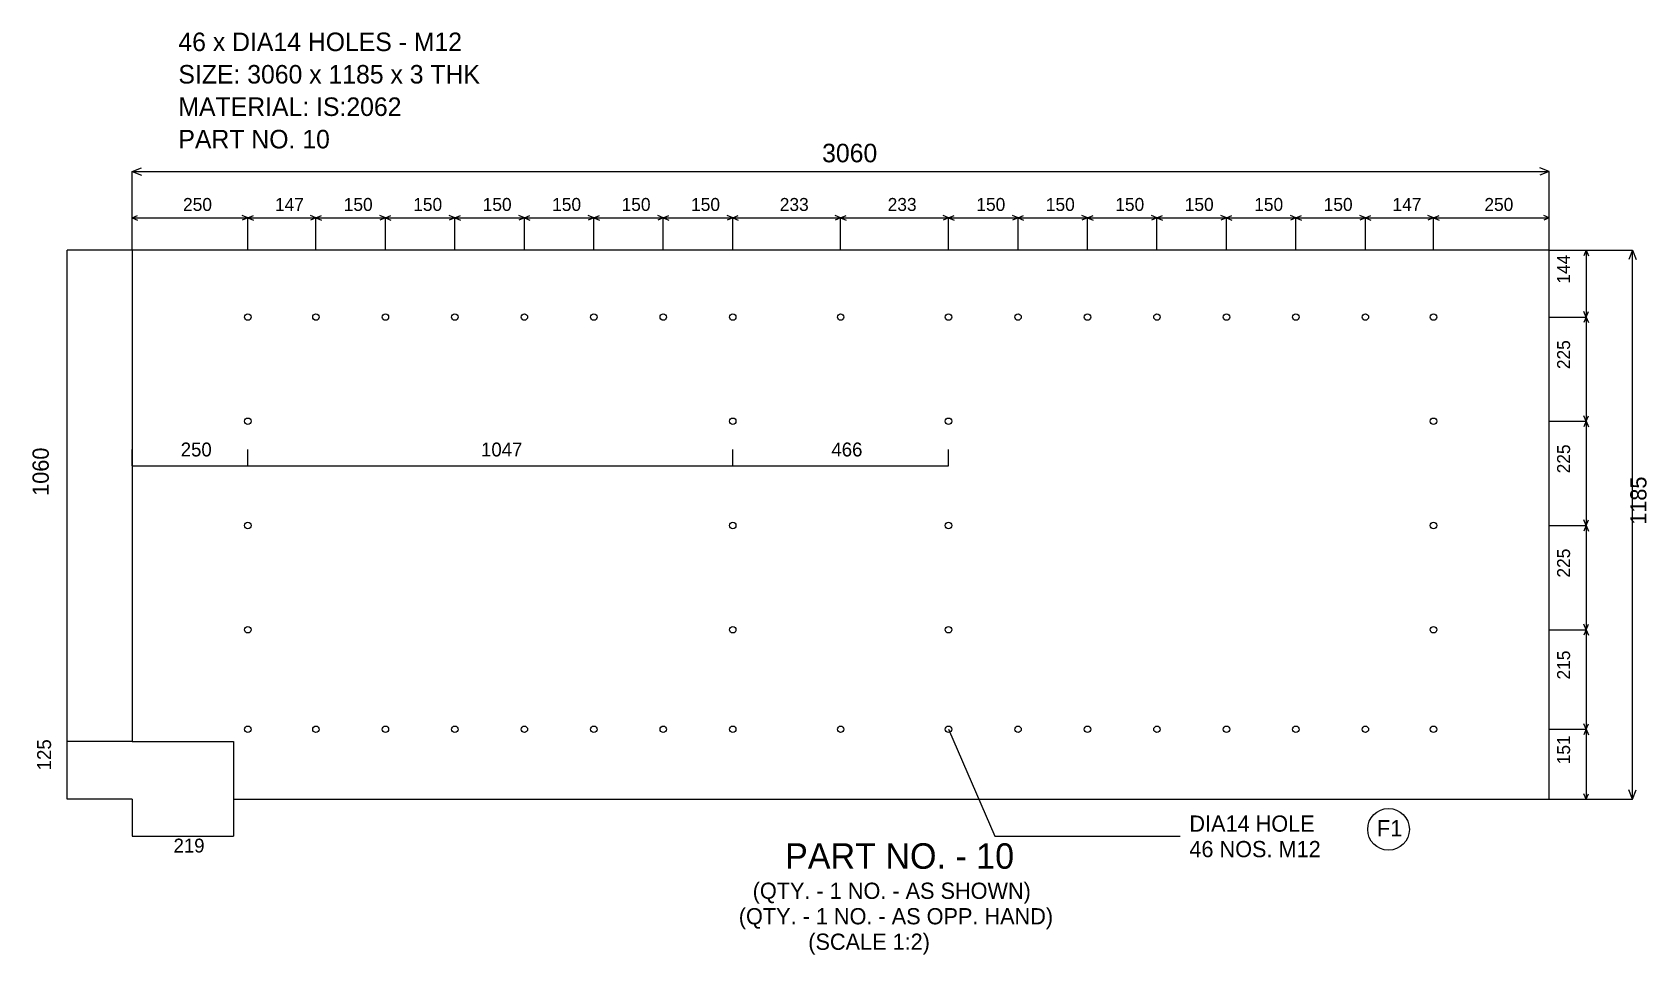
# Model space of a CAD drawing. Header units: metres. Extents: x -216 to 3270, y -336 to 1656.
import ezdxf

# ---------------------------------------------------------------- set-up
doc = ezdxf.new("R2010")
doc.units = ezdxf.units.M

msp = doc.modelspace()

# ---------------------------------------------------------------- linework, layer by layer
for p, q in [((0, 1355), (20, 1363)), ((3060, 1355), (3040, 1363)), ((0, 1355), (3060, 1355)), ((0, 1185), (0, 1355)), ((0, 1355), (20, 1347)), ((3060, 1355), (3040, 1347)), ((3060, 1185), (3060, 1355)), ((0, 1255), (12, 1260)), ((0, 1185), (0, 1255)), ((0, 1255), (250, 1255)), ((0, 1255), (12, 1250)), ((250, 1255), (238, 1260)), ((250, 1255), (238, 1250)), ((250, 1255), (262, 1260)), ((250, 1185), (250, 1255)), ((250, 1255), (397, 1255)), ((250, 1255), (262, 1250)), ((397, 1255), (385, 1260)), ((397, 1255), (385, 1250)), ((397, 1255), (409, 1260)), ((397, 1185), (397, 1255)), ((397, 1255), (547, 1255)), ((397, 1255), (409, 1250)), ((547, 1255), (535, 1260)), ((547, 1255), (535, 1250)), ((547, 1255), (559, 1260)), ((547, 1185), (547, 1255)), ((547, 1255), (697, 1255)), ((547, 1255), (559, 1250)), ((697, 1255), (685, 1260)), ((697, 1255), (685, 1250)), ((697, 1255), (709, 1260)), ((697, 1185), (697, 1255)), ((697, 1255), (847, 1255)), ((697, 1255), (709, 1250)), ((847, 1255), (835, 1260)), ((847, 1255), (835, 1250)), ((847, 1255), (859, 1260)), ((847, 1185), (847, 1255)), ((847, 1255), (997, 1255)), ((847, 1255), (859, 1250)), ((997, 1255), (985, 1260)), ((997, 1255), (985, 1250)), ((997, 1255), (1009, 1260)), ((997, 1185), (997, 1255)), ((997, 1255), (1147, 1255)), ((997, 1255), (1009, 1250)), ((1147, 1255), (1135, 1260)), ((1147, 1255), (1135, 1250)), ((1147, 1255), (1159, 1260)), ((1147, 1185), (1147, 1255)), ((1147, 1255), (1297, 1255)), ((1147, 1255), (1159, 1250)), ((1297, 1255), (1285, 1260)), ((1297, 1255), (1285, 1250)), ((1297, 1255), (1309, 1260)), ((1297, 1185), (1297, 1255)), ((1297, 1255), (1530, 1255)), ((1297, 1255), (1309, 1250)), ((1530, 1255), (1518, 1260)), ((1530, 1255), (1518, 1250)), ((1530, 1255), (1542, 1260)), ((1530, 1185), (1530, 1255)), ((1530, 1255), (1763, 1255)), ((1530, 1255), (1542, 1250)), ((1763, 1255), (1751, 1260)), ((1763, 1255), (1751, 1250)), ((1763, 1255), (1775, 1260)), ((1763, 1185), (1763, 1255)), ((1763, 1255), (1913, 1255)), ((1763, 1255), (1775, 1250)), ((1913, 1255), (1901, 1260)), ((1913, 1255), (1901, 1250)), ((1913, 1255), (1925, 1260)), ((1913, 1185), (1913, 1255)), ((1913, 1255), (2063, 1255)), ((1913, 1255), (1925, 1250)), ((2063, 1255), (2051, 1260)), ((2063, 1255), (2051, 1250)), ((2063, 1255), (2075, 1260)), ((2063, 1185), (2063, 1255)), ((2063, 1255), (2213, 1255)), ((2063, 1255), (2075, 1250)), ((2213, 1255), (2201, 1260)), ((2213, 1255), (2201, 1250)), ((2213, 1255), (2225, 1260)), ((2213, 1185), (2213, 1255)), ((2213, 1255), (2363, 1255)), ((2213, 1255), (2225, 1250)), ((2363, 1255), (2351, 1260)), ((2363, 1255), (2351, 1250)), ((2363, 1255), (2375, 1260)), ((2363, 1185), (2363, 1255)), ((2363, 1255), (2513, 1255)), ((2363, 1255), (2375, 1250)), ((2513, 1255), (2501, 1260)), ((2513, 1255), (2501, 1250)), ((2513, 1255), (2525, 1260)), ((2513, 1185), (2513, 1255)), ((2513, 1255), (2663, 1255)), ((2513, 1255), (2525, 1250)), ((2663, 1255), (2651, 1260)), ((2663, 1255), (2651, 1250)), ((2663, 1255), (2675, 1260)), ((2663, 1185), (2663, 1255)), ((2663, 1255), (2810, 1255)), ((2663, 1255), (2675, 1250)), ((2810, 1255), (2798, 1260)), ((2810, 1255), (2798, 1250)), ((2810, 1255), (2822, 1260)), ((2810, 1185), (2810, 1255)), ((2810, 1255), (3060, 1255)), ((2810, 1255), (2822, 1250)), ((3060, 1255), (3048, 1260)), ((3060, 1255), (3048, 1250)), ((3060, 1185), (3060, 1255)), ((-140, 125), (-140, 1185)), ((0, 1185), (-140, 1185)), ((3060, 1185), (3240, 1185)), ((3060, 1185), (3140, 1185)), ((3140, 1185), (3135, 1173)), ((3140, 1185), (3140, 1041)), ((3140, 1185), (3145, 1173)), ((3240, 1185), (3232, 1165)), ((3240, 0), (3240, 1185)), ((3240, 1185), (3248, 1165)), ((3140, 1041), (3135, 1053)), ((3140, 1041), (3145, 1053)), ((3060, 1041), (3140, 1041)), ((3060, 1041), (3140, 1041)), ((3140, 1041), (3135, 1029)), ((3140, 1041), (3140, 816)), ((3140, 1041), (3145, 1029)), ((3060, 816), (3140, 816)), ((3060, 816), (3140, 816)), ((3140, 816), (3135, 828)), ((3140, 816), (3135, 804)), ((3140, 816), (3145, 828)), ((3140, 816), (3140, 591)), ((3140, 816), (3145, 804)), ((0, 720), (0, 755)), ((250, 720), (250, 755)), ((250, 720), (250, 755)), ((1297, 720), (1297, 755)), ((1297, 720), (1297, 755)), ((1763, 720), (1763, 755)), ((0, 720), (250, 720)), ((250, 720), (1297, 720)), ((1297, 720), (1763, 720)), ((3140, 591), (3135, 603)), ((3140, 591), (3145, 603)), ((3060, 591), (3140, 591)), ((3060, 591), (3140, 591)), ((3140, 591), (3135, 579)), ((3140, 591), (3140, 366)), ((3140, 591), (3145, 579)), ((3060, 366), (3140, 366)), ((3060, 366), (3140, 366)), ((3140, 366), (3135, 378)), ((3140, 366), (3135, 354)), ((3140, 366), (3145, 378)), ((3140, 366), (3140, 151)), ((3140, 366), (3145, 354)), ((1763, 151), (1863, -80)), ((3060, 151), (3140, 151)), ((3060, 151), (3140, 151)), ((3140, 151), (3135, 163)), ((3140, 151), (3135, 139)), ((3140, 151), (3145, 163)), ((3140, 151), (3140, 0)), ((3140, 151), (3145, 139)), ((0, 125), (-140, 125)), ((-140, 0), (-140, 125)), ((0, 125), (-140, 125)), ((0, 0), (-140, 0)), ((0, 0), (0, -80)), ((219, 0), (219, -80)), ((3060, 0), (3240, 0)), ((3060, 0), (3140, 0)), ((3140, 0), (3135, 12)), ((3140, 0), (3145, 12)), ((3240, 0), (3232, 20)), ((3240, 0), (3248, 20)), ((0, -80), (219, -80)), ((1863, -80), (2263, -80))]:
    msp.add_line(p, q)
msp.add_lwpolyline([(0, 125), (219, 125), (219, 0), (3060, 0), (3060, 1185), (0, 1185), (0, 125)], close=True)
for centre, radius in [((250, 1041), 7), ((397, 1041), 7), ((547, 1041), 7), ((697, 1041), 7), ((847, 1041), 7), ((997, 1041), 7), ((1147, 1041), 7), ((1297, 1041), 7), ((1530, 1041), 7), ((1763, 1041), 7), ((1913, 1041), 7), ((2063, 1041), 7), ((2213, 1041), 7), ((2363, 1041), 7), ((2513, 1041), 7), ((2663, 1041), 7), ((2810, 1041), 7), ((250, 816), 7), ((1297, 816), 7), ((1763, 816), 7), ((2810, 816), 7), ((250, 591), 7), ((1297, 591), 7), ((1763, 591), 7), ((2810, 591), 7), ((250, 366), 7), ((1297, 366), 7), ((1763, 366), 7), ((2810, 366), 7), ((250, 151), 7), ((397, 151), 7), ((547, 151), 7), ((697, 151), 7), ((847, 151), 7), ((997, 151), 7), ((1147, 151), 7), ((1297, 151), 7), ((1530, 151), 7), ((1763, 151), 7), ((1913, 151), 7), ((2063, 151), 7), ((2213, 151), 7), ((2363, 151), 7), ((2513, 151), 7), ((2663, 151), 7), ((2810, 151), 7), ((2713, -65), 45)]:
    msp.add_circle(centre, radius)

# ---------------------------------------------------------------- texts
for s, height, p in [('46 x DIA14 HOLES - M12', 40, (100, 1615)), ('SIZE: 3060 x 1185 x 3 THK', 40, (100, 1545)), ('MATERIAL: IS:2062', 40, (100, 1475)), ('PART NO. 10', 40, (100, 1405)), ('3060', 40, (1490, 1375)), ('250', 28, (110, 1270)), ('147', 28, (308.5, 1270)), ('150', 28, (457, 1270)), ('150', 28, (607, 1270)), ('150', 28, (757, 1270)), ('150', 28, (907, 1270)), ('150', 28, (1057, 1270)), ('150', 28, (1207, 1270)), ('233', 28, (1398.5, 1270)), ('233', 28, (1631.5, 1270)), ('150', 28, (1823, 1270)), ('150', 28, (1973, 1270)), ('150', 28, (2123, 1270)), ('150', 28, (2273, 1270)), ('150', 28, (2423, 1270)), ('150', 28, (2573, 1270)), ('147', 28, (2721.5, 1270)), ('250', 28, (2920, 1270)), ('250', 30, (105, 740)), ('1047', 30, (753.5, 740)), ('466', 30, (1510, 740)), ('DIA14 HOLE', 35, (2283, -70)), ('F1', 35, (2688, -80)), ('219', 30, (89.5, -115)), ('PART NO. - 10', 55, (1410, -150)), ('46 NOS. M12', 35, (2283, -125)), ('(QTY. - 1 NO. - AS SHOWN)', 35, (1340, -215)), ('(QTY. - 1 NO. - AS OPP. HAND)', 35, (1310, -270)), ('(SCALE 1:2)', 35, (1460, -325))]:
    msp.add_text(s, height=height).set_placement(p)
for s, height, p in [('144', 28, (3105, 1113)), ('225', 28, (3105, 928.5)), ('1060', 35, (-180, 655)), ('225', 28, (3105, 703.5)), ('1185', 35, (3270, 592.5)), ('225', 28, (3105, 478.5)), ('215', 28, (3105, 258.5)), ('125', 30, (-175, 62.5)), ('151', 28, (3105, 75.5))]:
    msp.add_text(s, height=height, rotation=90).set_placement(p)

doc.saveas('drawing.dxf')
